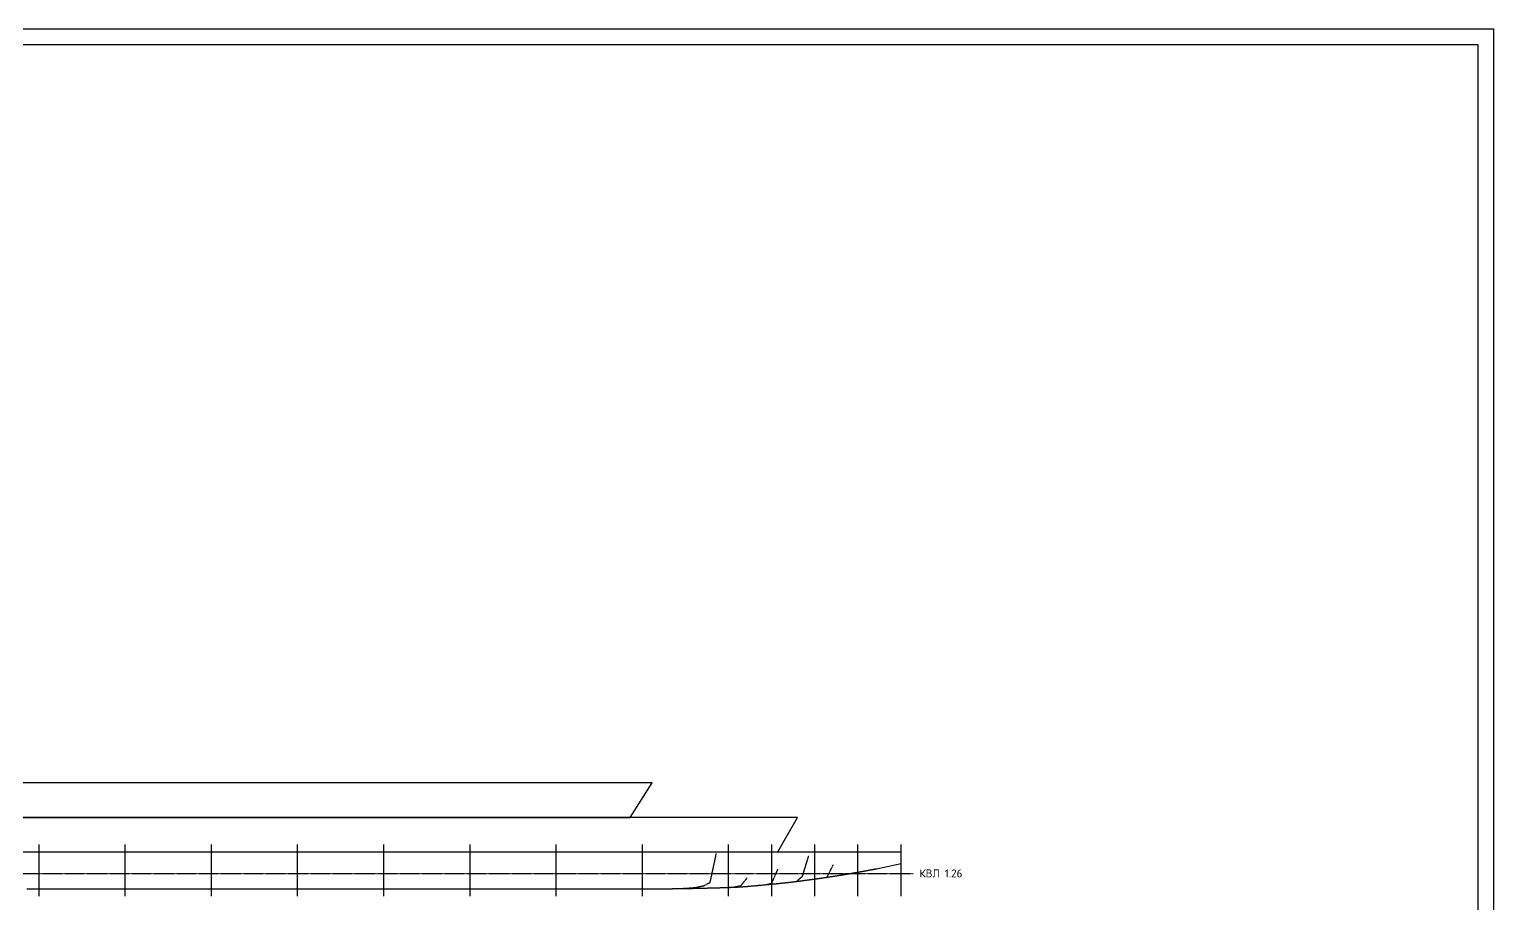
# Model space of a CAD drawing. Header units: millimetres. Extents: x -22125 to 188125, y -66700 to 81800.
# Drawn here: x 69208 to 188125, y 10795 to 81800 of the extents above; entities that cross this region are included whole.
import ezdxf
from ezdxf.enums import TextEntityAlignment as Align

# ---------------------------------------------------------------- set-up
doc = ezdxf.new("R2010")
doc.units = ezdxf.units.MM
doc.linetypes.add('CENTER', pattern=[5.08, 3.175, -0.635, 0.635, -0.635])
for name, color, linetype in [('00_РАМКА', 7, 'Continuous'), ('01_ОБШИВКА', 7, 'Continuous'), ('02_ПАЛУБЫ', 4, 'Continuous'), ('07_ОСИ', 2, 'CENTER'), ('09_РАЗМЕРЫ', 6, 'Continuous')]:
    doc.layers.add(name, color=color, linetype=linetype)
doc.styles.add('ГОСТ', font='isocpeur.ttf')

msp = doc.modelspace()

# ---------------------------------------------------------------- linework, layer by layer
at = {"layer": '00_РАМКА'}
for points in [[(-22125, -66700), (188125, -66700), (188125, 81800), (-22125, 81800)], [(-17125, -65450), (186875, -65450), (186875, 80550), (-17125, 80550)]]:
    msp.add_lwpolyline(points, close=True, dxfattribs=at)
at = {"layer": '01_ОБШИВКА'}
msp.add_line((140000, 14050), (140000, 15000), dxfattribs=at)
for points in [[(69000, 15000), (69500, 15000), (70000, 15000), (70500, 15000), (71000, 15000), (71500, 15000), (72000, 15000), (72500, 15000), (73000, 15000), (73500, 15000), (74000, 15000), (74500, 15000), (75000, 15000), (75500, 15000), (76000, 15000), (76500, 15000), (77000, 15000), (77500, 15000), (78000, 15000), (78500, 15000), (79000, 15000), (79500, 15000), (80000, 15000), (80500, 15000), (81000, 15000), (81500, 15000), (82000, 15000), (82500, 15000), (83000, 15000), (83500, 15000), (84000, 15000), (84500, 15000), (85000, 15000), (85500, 15000), (86000, 15000), (86500, 15000), (87000, 15000), (87500, 15000), (88000, 15000), (88500, 15000), (89000, 15000), (89500, 15000), (90000, 15000), (90500, 15000), (91000, 15000), (91500, 15000), (92000, 15000), (92500, 15000), (93000, 15000), (93500, 15000), (94000, 15000), (94500, 15000), (95000, 15000), (95500, 15000), (96000, 15000), (96500, 15000), (97000, 15000), (97500, 15000), (98000, 15000), (98500, 15000), (99000, 15000), (99500, 15000), (100000, 15000), (100500, 15000), (101000, 15000), (101500, 15000), (102000, 15000), (102500, 15000), (103000, 15000), (103500, 15000), (104000, 15000), (104500, 15000), (105000, 15000), (105500, 15000), (106000, 15000), (106500, 15000), (107000, 15000), (107500, 15000), (108000, 15000), (108500, 15000), (109000, 15000), (109500, 15000), (110000, 15000), (110500, 15000), (111000, 15000), (111500, 15000), (112000, 15000), (112500, 15000), (113000, 15000), (113500, 15000), (114000, 15000), (114500, 15000), (115000, 15000), (115500, 15000), (116000, 15000), (116500, 15000), (117000, 15000), (117500, 15000), (118000, 15000), (118500, 15000), (119000, 15000), (119500, 15000), (120000, 15000), (120500, 15000), (121000, 15000), (121500, 15000), (122000, 15000), (122500, 15000), (123000, 15000), (123500, 15000), (124000, 15000), (124500, 15000), (125000, 15000), (125500, 15000), (126000, 15000), (126500, 15000), (127000, 15000), (127500, 15000), (128000, 15000), (128500, 15000), (129000, 15000), (129500, 15000), (130000, 15000), (130500, 15000), (131000, 15000), (131500, 15000), (132000, 15000), (132500, 15000), (133000, 15000), (133500, 15000), (134000, 15000), (134500, 15000), (135000, 15000), (135500, 15000), (136000, 15000), (136500, 15000), (137000, 15000), (137500, 15000), (138000, 15000), (138500, 15000), (139000, 15000), (139500, 15000), (140000, 15000)], [(69000, 12000), (69500, 12000), (70000, 12000), (70500, 12000), (71000, 12000), (71500, 12000), (72000, 12000), (72500, 12000), (73000, 12000), (73500, 12000), (74000, 12000), (74500, 12000), (75000, 12000), (75500, 12000), (76000, 12000), (76500, 12000), (77000, 12000), (77500, 12000), (78000, 12000), (78500, 12000), (79000, 12000), (79500, 12000), (80000, 12000), (80500, 12000), (81000, 12000), (81500, 12000), (82000, 12000), (82500, 12000), (83000, 12000), (83500, 12000), (84000, 12000), (84500, 12000), (85000, 12000), (85500, 12000), (86000, 12000), (86500, 12000), (87000, 12000), (87500, 12000), (88000, 12000), (88500, 12000), (89000, 12000), (89500, 12000), (90000, 12000), (90500, 12000), (91000, 12000), (91500, 12000), (92000, 12000), (92500, 12000), (93000, 12000), (93500, 12000), (94000, 12000), (94500, 12000), (95000, 12000), (95500, 12000), (96000, 12000), (96500, 12000), (97000, 12000), (97500, 12000), (98000, 12000), (98500, 12000), (99000, 12000), (99500, 12000), (100000, 12000), (100500, 12000), (101000, 12000), (101500, 12000), (102000, 12000), (102500, 12000), (103000, 12000), (103500, 12000), (104000, 12000), (104500, 12000), (105000, 12000), (105500, 12000), (106000, 12000), (106500, 12000), (107000, 12000), (107500, 12000), (108000, 12000), (108500, 12000), (109000, 12000), (109500, 12000), (110000, 12000), (110500, 12000), (111000, 12000), (111500, 12000), (112000, 12000), (112500, 12000), (113000, 12000), (113500, 12000), (114000, 12000), (114500, 12000), (115000, 12000), (115500, 12000), (116000, 12000), (116500, 12000), (117000, 12000), (117500, 12000), (118000, 12000), (118500, 12000), (119000, 12000), (119500, 12001), (120000, 12003), (120500, 12006), (121000, 12011), (121500, 12017), (122000, 12025), (122500, 12033), (123000, 12042), (123500, 12053), (124000, 12064), (124500, 12076), (125000, 12090), (125500, 12103), (126000, 12118), (126500, 12138), (127000, 12168), (127500, 12204), (128000, 12247), (128500, 12293), (129000, 12340), (129500, 12388), (130000, 12437), (130500, 12490), (131000, 12548), (131500, 12608), (132000, 12671), (132500, 12737), (133000, 12804), (133500, 12874), (134000, 12947), (134500, 13024), (135000, 13104), (135500, 13187), (136000, 13272), (136500, 13359), (137000, 13449), (137500, 13541), (138000, 13637), (138500, 13736), (139000, 13838), (139500, 13943), (140000, 14050)]]:
    msp.add_lwpolyline(points, dxfattribs=at)
at = {"layer": '02_ПАЛУБЫ'}
for points in [[(15000, 17800), (118000, 17800), (119800, 20600), (13800, 20600)], [(5000, 15000), (130000, 15000), (131600, 17800), (5000, 17800)]]:
    msp.add_lwpolyline(points, close=True, dxfattribs=at)
at = {"layer": '07_ОСИ'}
msp.add_line((-1000, 13256), (141000, 13256), dxfattribs=at)
for points in [[(69000, 12000), (69500, 12000), (70000, 12000), (70500, 12000), (71000, 12000), (71500, 12000), (72000, 12000), (72500, 12000), (73000, 12000), (73500, 12000), (74000, 12000), (74500, 12000), (75000, 12000), (75500, 12000), (76000, 12000), (76500, 12000), (77000, 12000), (77500, 12000), (78000, 12000), (78500, 12000), (79000, 12000), (79500, 12000), (80000, 12000), (80500, 12000), (81000, 12000), (81500, 12000), (82000, 12000), (82500, 12000), (83000, 12000), (83500, 12000), (84000, 12000), (84500, 12000), (85000, 12000), (85500, 12000), (86000, 12000), (86500, 12000), (87000, 12000), (87500, 12000), (88000, 12000), (88500, 12000), (89000, 12000), (89500, 12000), (90000, 12000), (90500, 12000), (91000, 12000), (91500, 12000), (92000, 12000), (92500, 12000), (93000, 12000), (93500, 12000), (94000, 12000), (94500, 12000), (95000, 12000), (95500, 12000), (96000, 12000), (96500, 12000), (97000, 12000), (97500, 12000), (98000, 12000), (98500, 12000), (99000, 12000), (99500, 12000), (100000, 12000), (100500, 12000), (101000, 12000), (101500, 12000), (102000, 12000), (102500, 12000), (103000, 12000), (103500, 12000), (104000, 12000), (104500, 12000), (105000, 12000), (105500, 12000), (106000, 12000), (106500, 12000), (107000, 12000), (107500, 12000), (108000, 12000), (108500, 12000), (109000, 12000), (109500, 12000), (110000, 12000), (110500, 12000), (111000, 12000), (111500, 12000), (112000, 12000), (112500, 12000), (113000, 12000), (113500, 12000), (114000, 12000), (114500, 12000), (115000, 12000), (115500, 12000), (116000, 12000), (116500, 12000), (117000, 12000), (117500, 12000), (118000, 12000), (118500, 12000), (119000, 12000), (119500, 12001), (120000, 12003), (120500, 12006), (121000, 12011), (121500, 12017), (122000, 12025), (122500, 12033), (123000, 12042), (123500, 12053), (124000, 12064), (124500, 12076), (125000, 12090), (125500, 12103), (126000, 12118), (126500, 12138), (127000, 12168), (127500, 12204), (128000, 12247), (128500, 12293), (129000, 12340), (129500, 12388), (130000, 12437), (130500, 12490), (131000, 12548), (131500, 12608), (132000, 13031), (132500, 14677)], [(71500, 12000), (72000, 12000), (72500, 12000), (73000, 12000), (73500, 12000), (74000, 12000), (74500, 12000), (75000, 12000), (75500, 12000), (76000, 12000), (76500, 12000), (77000, 12000), (77500, 12000), (78000, 12000), (78500, 12000), (79000, 12000), (79500, 12000), (80000, 12000), (80500, 12000), (81000, 12000), (81500, 12000), (82000, 12000), (82500, 12000), (83000, 12000), (83500, 12000), (84000, 12000), (84500, 12000), (85000, 12000), (85500, 12000), (86000, 12000), (86500, 12000), (87000, 12000), (87500, 12000), (88000, 12000), (88500, 12000), (89000, 12000), (89500, 12000), (90000, 12000), (90500, 12000), (91000, 12000), (91500, 12000), (92000, 12000), (92500, 12000), (93000, 12000), (93500, 12000), (94000, 12000), (94500, 12000), (95000, 12000), (95500, 12000), (96000, 12000), (96500, 12000), (97000, 12000), (97500, 12000), (98000, 12000), (98500, 12000), (99000, 12000), (99500, 12000), (100000, 12000), (100500, 12000), (101000, 12000), (101500, 12000), (102000, 12000), (102500, 12000), (103000, 12000), (103500, 12000), (104000, 12000), (104500, 12000), (105000, 12000), (105500, 12000), (106000, 12000), (106500, 12000), (107000, 12000), (107500, 12000), (108000, 12000), (108500, 12000), (109000, 12000), (109500, 12000), (110000, 12000), (110500, 12000), (111000, 12000), (111500, 12000), (112000, 12000), (112500, 12000), (113000, 12000), (113500, 12000), (114000, 12000), (114500, 12000), (115000, 12000), (115500, 12000), (116000, 12000), (116500, 12000), (117000, 12000), (117500, 12000), (118000, 12000), (118500, 12000), (119000, 12000), (119500, 12001), (120000, 12003), (120500, 12006), (121000, 12011), (121500, 12017), (122000, 12025), (122500, 12053), (123000, 12082), (123500, 12153), (124000, 12264), (124500, 12536), (125000, 14870)], [(69000, 12000), (69500, 12000), (70000, 12000), (70500, 12000), (71000, 12000), (71500, 12000), (72000, 12000), (72500, 12000), (73000, 12000), (73500, 12000), (74000, 12000), (74500, 12000), (75000, 12000), (75500, 12000), (76000, 12000), (76500, 12000), (77000, 12000), (77500, 12000), (78000, 12000), (78500, 12000), (79000, 12000), (79500, 12000), (80000, 12000), (80500, 12000), (81000, 12000), (81500, 12000), (82000, 12000), (82500, 12000), (83000, 12000), (83500, 12000), (84000, 12000), (84500, 12000), (85000, 12000), (85500, 12000), (86000, 12000), (86500, 12000), (87000, 12000), (87500, 12000), (88000, 12000), (88500, 12000), (89000, 12000), (89500, 12000), (90000, 12000), (90500, 12000), (91000, 12000), (91500, 12000), (92000, 12000), (92500, 12000), (93000, 12000), (93500, 12000), (94000, 12000), (94500, 12000), (95000, 12000), (95500, 12000), (96000, 12000), (96500, 12000), (97000, 12000), (97500, 12000), (98000, 12000), (98500, 12000), (99000, 12000), (99500, 12000), (100000, 12000), (100500, 12000), (101000, 12000), (101500, 12000), (102000, 12000), (102500, 12000), (103000, 12000), (103500, 12000), (104000, 12000), (104500, 12000), (105000, 12000), (105500, 12000), (106000, 12000), (106500, 12000), (107000, 12000), (107500, 12000), (108000, 12000), (108500, 12000), (109000, 12000), (109500, 12000), (110000, 12000), (110500, 12000), (111000, 12000), (111500, 12000), (112000, 12000), (112500, 12000), (113000, 12000), (113500, 12000), (114000, 12000), (114500, 12000), (115000, 12000), (115500, 12000), (116000, 12000), (116500, 12000), (117000, 12000), (117500, 12000), (118000, 12000), (118500, 12000), (119000, 12000), (119500, 12001), (120000, 12003), (120500, 12006), (121000, 12011), (121500, 12017), (122000, 12025), (122500, 12033), (123000, 12042), (123500, 12053), (124000, 12064), (124500, 12076), (125000, 12090), (125500, 12103), (126000, 12118), (126500, 12138), (127000, 12168), (127500, 12204), (128000, 12247), (128500, 12293), (129000, 12340), (129500, 12388), (130000, 12437), (130500, 12490), (131000, 12548), (131500, 12608), (132000, 12671), (132500, 12737), (133000, 12804), (133500, 12874), (134000, 12947), (134500, 13964)], [(69000, 12000), (69500, 12000), (70000, 12000), (70500, 12000), (71000, 12000), (71500, 12000), (72000, 12000), (72500, 12000), (73000, 12000), (73500, 12000), (74000, 12000), (74500, 12000), (75000, 12000), (75500, 12000), (76000, 12000), (76500, 12000), (77000, 12000), (77500, 12000), (78000, 12000), (78500, 12000), (79000, 12000), (79500, 12000), (80000, 12000), (80500, 12000), (81000, 12000), (81500, 12000), (82000, 12000), (82500, 12000), (83000, 12000), (83500, 12000), (84000, 12000), (84500, 12000), (85000, 12000), (85500, 12000), (86000, 12000), (86500, 12000), (87000, 12000), (87500, 12000), (88000, 12000), (88500, 12000), (89000, 12000), (89500, 12000), (90000, 12000), (90500, 12000), (91000, 12000), (91500, 12000), (92000, 12000), (92500, 12000), (93000, 12000), (93500, 12000), (94000, 12000), (94500, 12000), (95000, 12000), (95500, 12000), (96000, 12000), (96500, 12000), (97000, 12000), (97500, 12000), (98000, 12000), (98500, 12000), (99000, 12000), (99500, 12000), (100000, 12000), (100500, 12000), (101000, 12000), (101500, 12000), (102000, 12000), (102500, 12000), (103000, 12000), (103500, 12000), (104000, 12000), (104500, 12000), (105000, 12000), (105500, 12000), (106000, 12000), (106500, 12000), (107000, 12000), (107500, 12000), (108000, 12000), (108500, 12000), (109000, 12000), (109500, 12000), (110000, 12000), (110500, 12000), (111000, 12000), (111500, 12000), (112000, 12000), (112500, 12000), (113000, 12000), (113500, 12000), (114000, 12000), (114500, 12000), (115000, 12000), (115500, 12000), (116000, 12000), (116500, 12000), (117000, 12000), (117500, 12000), (118000, 12000), (118500, 12000), (119000, 12000), (119500, 12001), (120000, 12003), (120500, 12006), (121000, 12011), (121500, 12017), (122000, 12025), (122500, 12033), (123000, 12042), (123500, 12053), (124000, 12064), (124500, 12076), (125000, 12090), (125500, 12103), (126000, 12118), (126500, 12138), (127000, 12168), (127500, 12204), (128000, 12247), (128500, 12293), (129000, 12340), (129500, 12388), (130000, 12437), (130500, 12490), (131000, 12548), (131500, 12608), (132000, 12671), (132500, 12737), (133000, 12804), (133500, 12874), (134000, 12947), (134500, 13024), (135000, 13104), (135500, 13187), (136000, 13272), (136500, 13359), (137000, 13449), (137500, 13541), (138000, 13637)], [(69000, 12000), (69500, 12000), (70000, 12000), (70500, 12000), (71000, 12000), (71500, 12000), (72000, 12000), (72500, 12000), (73000, 12000), (73500, 12000), (74000, 12000), (74500, 12000), (75000, 12000), (75500, 12000), (76000, 12000), (76500, 12000), (77000, 12000), (77500, 12000), (78000, 12000), (78500, 12000), (79000, 12000), (79500, 12000), (80000, 12000), (80500, 12000), (81000, 12000), (81500, 12000), (82000, 12000), (82500, 12000), (83000, 12000), (83500, 12000), (84000, 12000), (84500, 12000), (85000, 12000), (85500, 12000), (86000, 12000), (86500, 12000), (87000, 12000), (87500, 12000), (88000, 12000), (88500, 12000), (89000, 12000), (89500, 12000), (90000, 12000), (90500, 12000), (91000, 12000), (91500, 12000), (92000, 12000), (92500, 12000), (93000, 12000), (93500, 12000), (94000, 12000), (94500, 12000), (95000, 12000), (95500, 12000), (96000, 12000), (96500, 12000), (97000, 12000), (97500, 12000), (98000, 12000), (98500, 12000), (99000, 12000), (99500, 12000), (100000, 12000), (100500, 12000), (101000, 12000), (101500, 12000), (102000, 12000), (102500, 12000), (103000, 12000), (103500, 12000), (104000, 12000), (104500, 12000), (105000, 12000), (105500, 12000), (106000, 12000), (106500, 12000), (107000, 12000), (107500, 12000), (108000, 12000), (108500, 12000), (109000, 12000), (109500, 12000), (110000, 12000), (110500, 12000), (111000, 12000), (111500, 12000), (112000, 12000), (112500, 12000), (113000, 12000), (113500, 12000), (114000, 12000), (114500, 12000), (115000, 12000), (115500, 12000), (116000, 12000), (116500, 12000), (117000, 12000), (117500, 12000), (118000, 12000), (118500, 12000), (119000, 12000), (119500, 12001), (120000, 12003), (120500, 12006), (121000, 12011), (121500, 12017), (122000, 12025), (122500, 12033), (123000, 12042), (123500, 12053), (124000, 12064), (124500, 12076), (125000, 12090), (125500, 12103), (126000, 12118), (126500, 12138), (127000, 12168), (127500, 12204), (128000, 12247), (128500, 12293), (129000, 12340), (129500, 12388), (130000, 12437), (130500, 12490), (131000, 12548), (131500, 12608), (132000, 12671), (132500, 12737), (133000, 12804), (133500, 12874), (134000, 12947), (134500, 13024), (135000, 13104), (135500, 13187), (136000, 13272), (136500, 13359)], [(70000, 12000), (70500, 12000), (71000, 12000), (71500, 12000), (72000, 12000), (72500, 12000), (73000, 12000), (73500, 12000), (74000, 12000), (74500, 12000), (75000, 12000), (75500, 12000), (76000, 12000), (76500, 12000), (77000, 12000), (77500, 12000), (78000, 12000), (78500, 12000), (79000, 12000), (79500, 12000), (80000, 12000), (80500, 12000), (81000, 12000), (81500, 12000), (82000, 12000), (82500, 12000), (83000, 12000), (83500, 12000), (84000, 12000), (84500, 12000), (85000, 12000), (85500, 12000), (86000, 12000), (86500, 12000), (87000, 12000), (87500, 12000), (88000, 12000), (88500, 12000), (89000, 12000), (89500, 12000), (90000, 12000), (90500, 12000), (91000, 12000), (91500, 12000), (92000, 12000), (92500, 12000), (93000, 12000), (93500, 12000), (94000, 12000), (94500, 12000), (95000, 12000), (95500, 12000), (96000, 12000), (96500, 12000), (97000, 12000), (97500, 12000), (98000, 12000), (98500, 12000), (99000, 12000), (99500, 12000), (100000, 12000), (100500, 12000), (101000, 12000), (101500, 12000), (102000, 12000), (102500, 12000), (103000, 12000), (103500, 12000), (104000, 12000), (104500, 12000), (105000, 12000), (105500, 12000), (106000, 12000), (106500, 12000), (107000, 12000), (107500, 12000), (108000, 12000), (108500, 12000), (109000, 12000), (109500, 12000), (110000, 12000), (110500, 12000), (111000, 12000), (111500, 12000), (112000, 12000), (112500, 12000), (113000, 12000), (113500, 12000), (114000, 12000), (114500, 12000), (115000, 12000), (115500, 12000), (116000, 12000), (116500, 12000), (117000, 12000), (117500, 12000), (118000, 12000), (118500, 12000), (119000, 12000), (119500, 12001), (120000, 12003), (120500, 12006), (121000, 12011), (121500, 12017), (122000, 12025), (122500, 12033), (123000, 12042), (123500, 12053), (124000, 12064), (124500, 12076), (125000, 12090), (125500, 12103), (126000, 12118), (126500, 12138), (127000, 12168), (127500, 12204), (128000, 12247), (128500, 12293), (129000, 12340), (129500, 12448), (130000, 13597)], [(71000, 12000), (71500, 12000), (72000, 12000), (72500, 12000), (73000, 12000), (73500, 12000), (74000, 12000), (74500, 12000), (75000, 12000), (75500, 12000), (76000, 12000), (76500, 12000), (77000, 12000), (77500, 12000), (78000, 12000), (78500, 12000), (79000, 12000), (79500, 12000), (80000, 12000), (80500, 12000), (81000, 12000), (81500, 12000), (82000, 12000), (82500, 12000), (83000, 12000), (83500, 12000), (84000, 12000), (84500, 12000), (85000, 12000), (85500, 12000), (86000, 12000), (86500, 12000), (87000, 12000), (87500, 12000), (88000, 12000), (88500, 12000), (89000, 12000), (89500, 12000), (90000, 12000), (90500, 12000), (91000, 12000), (91500, 12000), (92000, 12000), (92500, 12000), (93000, 12000), (93500, 12000), (94000, 12000), (94500, 12000), (95000, 12000), (95500, 12000), (96000, 12000), (96500, 12000), (97000, 12000), (97500, 12000), (98000, 12000), (98500, 12000), (99000, 12000), (99500, 12000), (100000, 12000), (100500, 12000), (101000, 12000), (101500, 12000), (102000, 12000), (102500, 12000), (103000, 12000), (103500, 12000), (104000, 12000), (104500, 12000), (105000, 12000), (105500, 12000), (106000, 12000), (106500, 12000), (107000, 12000), (107500, 12000), (108000, 12000), (108500, 12000), (109000, 12000), (109500, 12000), (110000, 12000), (110500, 12000), (111000, 12000), (111500, 12000), (112000, 12000), (112500, 12000), (113000, 12000), (113500, 12000), (114000, 12000), (114500, 12000), (115000, 12000), (115500, 12000), (116000, 12000), (116500, 12000), (117000, 12000), (117500, 12000), (118000, 12000), (118500, 12000), (119000, 12000), (119500, 12001), (120000, 12003), (120500, 12006), (121000, 12011), (121500, 12017), (122000, 12025), (122500, 12033), (123000, 12042), (123500, 12053), (124000, 12064), (124500, 12076), (125000, 12090), (125500, 12103), (126000, 12118), (126500, 12158), (127000, 12268), (127500, 12884)]]:
    msp.add_lwpolyline(points, dxfattribs=at)
at = {"layer": '09_РАЗМЕРЫ'}
for p, q in [((70000, 11400), (70000, 15600)), ((77000, 11400), (77000, 15600)), ((84000, 11400), (84000, 15600)), ((91000, 11400), (91000, 15600)), ((98000, 11400), (98000, 15600)), ((105000, 11400), (105000, 15600)), ((112000, 11400), (112000, 15600)), ((119000, 11400), (119000, 15600)), ((126000, 11400), (126000, 15600)), ((129500, 11400), (129500, 15600)), ((133000, 11400), (133000, 15600)), ((136500, 11400), (136500, 15600)), ((140000, 11400), (140000, 15600))]:
    msp.add_line(p, q, dxfattribs=at)

# ---------------------------------------------------------------- texts
at = {"layer": '07_ОСИ', "style": 'ГОСТ'}
msp.add_text('КВЛ 1.26', height=650, dxfattribs=at).set_placement((141500, 13256), align=Align.MIDDLE_LEFT)

doc.saveas('drawing.dxf')
